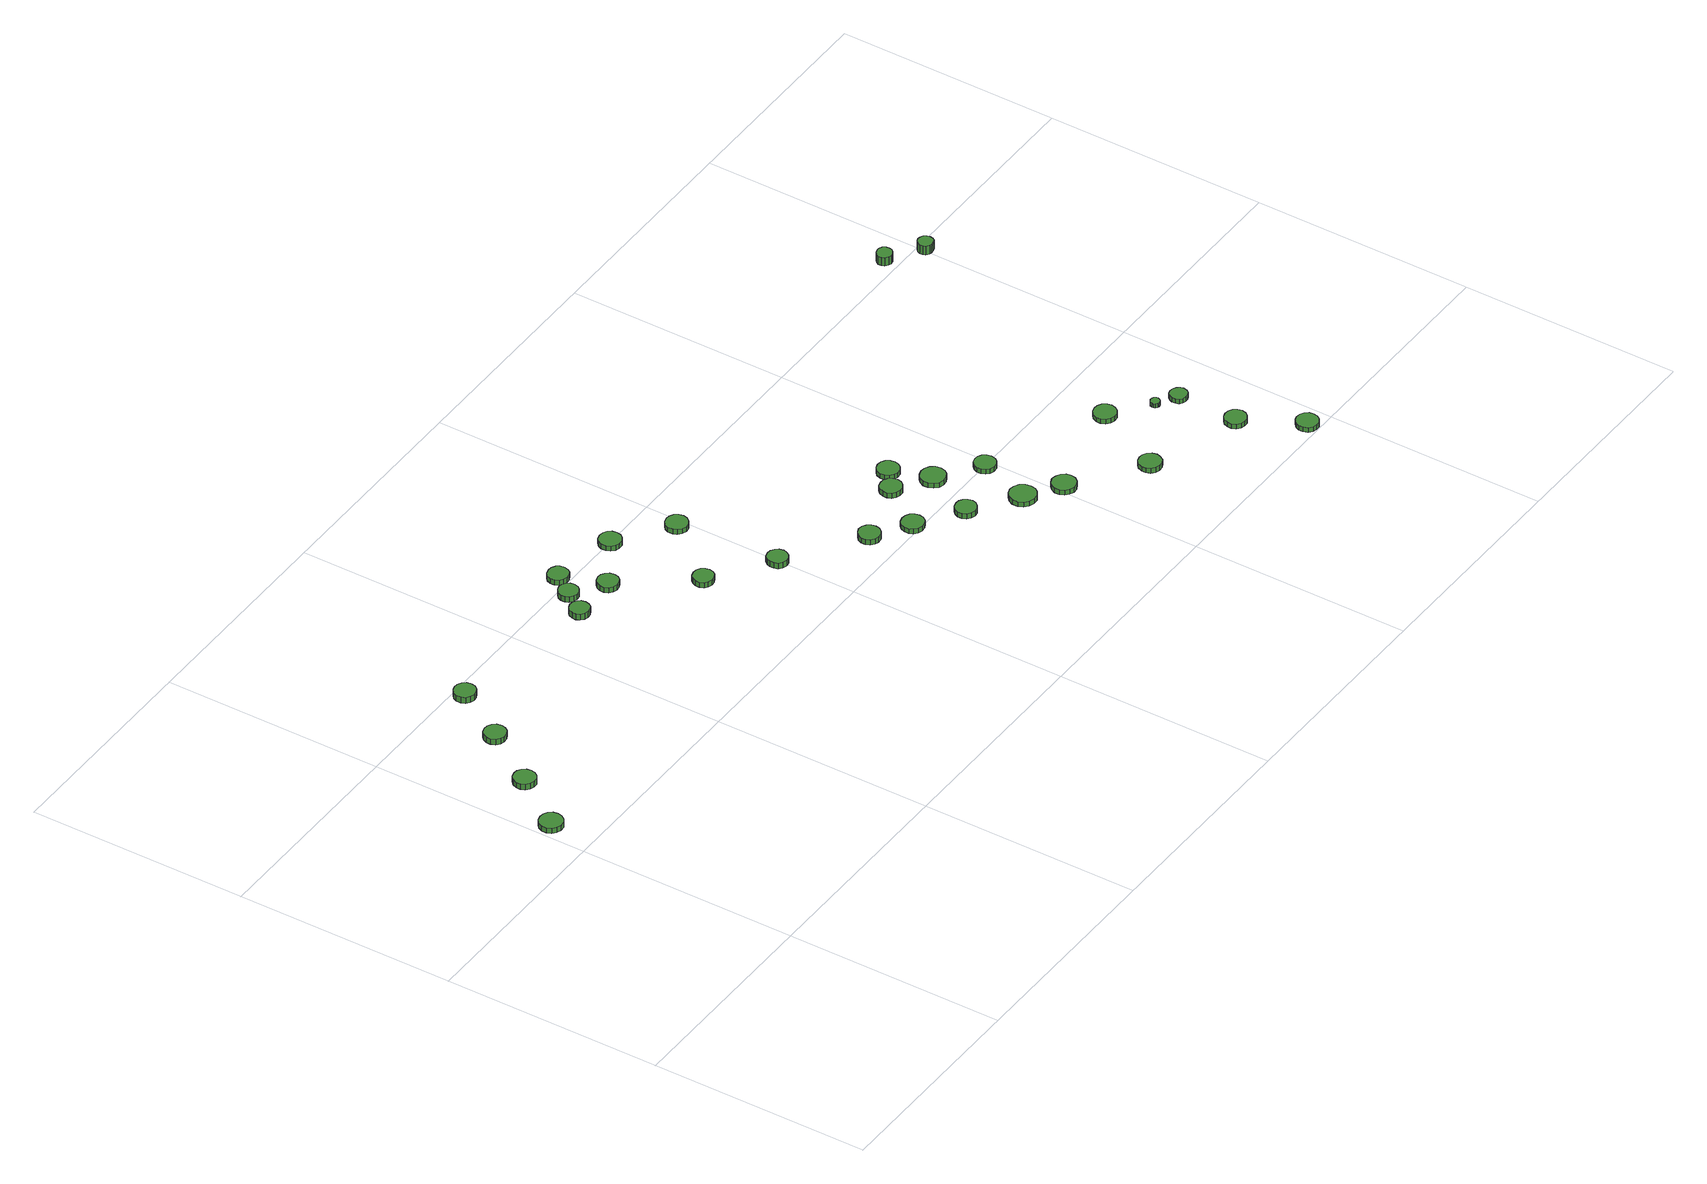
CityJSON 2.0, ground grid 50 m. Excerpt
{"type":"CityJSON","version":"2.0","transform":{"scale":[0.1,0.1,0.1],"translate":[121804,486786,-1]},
"CityObjects":{
"tree1":{"type":"SolitaryVegetationObject","attributes":{"function":"something"},"geometry":[{"type":"MultiSurface","lod":"1","boundaries":[[[0,1,2,3,4,5,6,7,8,9,10,11,12,13,14]],[[15,16,17,18,19,20,21,22,23,24,25,26,27,28,29]],[[0,29,28,1]],[[1,28,27,2]],[[2,27,26,3]],[[3,26,25,4]],[[4,25,24,5]],[[5,24,23,6]],[[6,23,22,7]],[[7,22,21,8]],[[8,21,20,9]],[[9,20,19,10]],[[10,19,18,11]],[[11,18,17,12]],[[12,17,16,13]],[[13,16,15,14]],[[14,15,29,0]]]}]},
"tree2":{"type":"SolitaryVegetationObject","attributes":{"function":"something"},"geometry":[{"type":"MultiSurface","lod":"1","boundaries":[[[30,31,32,33,34,35,36,37,38,39,40,41,42,43,44]],[[45,46,47,48,49,50,51,52,53,54,55,56,57,58,59]],[[30,59,58,31]],[[31,58,57,32]],[[32,57,56,33]],[[33,56,55,34]],[[34,55,54,35]],[[35,54,53,36]],[[36,53,52,37]],[[37,52,51,38]],[[38,51,50,39]],[[39,50,49,40]],[[40,49,48,41]],[[41,48,47,42]],[[42,47,46,43]],[[43,46,45,44]],[[44,45,59,30]]]}]},
"tree3":{"type":"SolitaryVegetationObject","attributes":{"function":"something"},"geometry":[{"type":"MultiSurface","lod":"1","boundaries":[[[60,61,62,63,64,65,66,67,68,69,70,71,72,73,74]],[[75,76,77,78,79,80,81,82,83,84,85,86,87,88,89]],[[60,89,88,61]],[[61,88,87,62]],[[62,87,86,63]],[[63,86,85,64]],[[64,85,84,65]],[[65,84,83,66]],[[66,83,82,67]],[[67,82,81,68]],[[68,81,80,69]],[[69,80,79,70]],[[70,79,78,71]],[[71,78,77,72]],[[72,77,76,73]],[[73,76,75,74]],[[74,75,89,60]]]}]},
"tree4":{"type":"SolitaryVegetationObject","attributes":{"function":"something"},"geometry":[{"type":"MultiSurface","lod":"1","boundaries":[[[90,91,92,93,94,95,96,97,98,99,100,101,102,103,104]],[[105,106,107,108,109,110,111,112,113,114,115,116,117,118,119]],[[90,119,118,91]],[[91,118,117,92]],[[92,117,116,93]],[[93,116,115,94]],[[94,115,114,95]],[[95,114,113,96]],[[96,113,112,97]],[[97,112,111,98]],[[98,111,110,99]],[[99,110,109,100]],[[100,109,108,101]],[[101,108,107,102]],[[102,107,106,103]],[[103,106,105,104]],[[104,105,119,90]]]}]},
"tree5":{"type":"SolitaryVegetationObject","attributes":{"function":"something"},"geometry":[{"type":"MultiSurface","lod":"1","boundaries":[[[120,121,122,123,124,125,126,127,128,129,130,131,132,133,134]],[[135,136,137,138,139,140,141,142,143,144,145,146,147,148,149]],[[120,149,148,121]],[[121,148,147,122]],[[122,147,146,123]],[[123,146,145,124]],[[124,145,144,125]],[[125,144,143,126]],[[126,143,142,127]],[[127,142,141,128]],[[128,141,140,129]],[[129,140,139,130]],[[130,139,138,131]],[[131,138,137,132]],[[132,137,136,133]],[[133,136,135,134]],[[134,135,149,120]]]}]},
"tree6":{"type":"SolitaryVegetationObject","attributes":{"function":"something"},"geometry":[{"type":"MultiSurface","lod":"1","boundaries":[[[150,151,152,153,154,155,156,157,158,159,160,161,162,163,164]],[[165,166,167,168,169,170,171,172,173,174,175,176,177,178,179]],[[150,179,178,151]],[[151,178,177,152]],[[152,177,176,153]],[[153,176,175,154]],[[154,175,174,155]],[[155,174,173,156]],[[156,173,172,157]],[[157,172,171,158]],[[158,171,170,159]],[[159,170,169,160]],[[160,169,168,161]],[[161,168,167,162]],[[162,167,166,163]],[[163,166,165,164]],[[164,165,179,150]]]}]},
"tree7":{"type":"SolitaryVegetationObject","attributes":{"function":"something"},"geometry":[{"type":"MultiSurface","lod":"1","boundaries":[[[180,181,182,183,184,185,186,187,188,189,190,191,192,193,194]],[[195,196,197,198,199,200,201,202,203,204,205,206,207,208,209]],[[180,209,208,181]],[[181,208,207,182]],[[182,207,206,183]],[[183,206,205,184]],[[184,205,204,185]],[[185,204,203,186]],[[186,203,202,187]],[[187,202,201,188]],[[188,201,200,189]],[[189,200,199,190]],[[190,199,198,191]],[[191,198,197,192]],[[192,197,196,193]],[[193,196,195,194]],[[194,195,209,180]]]}]},
"tree8":{"type":"SolitaryVegetationObject","attributes":{"function":"something"},"geometry":[{"type":"MultiSurface","lod":"1","boundaries":[[[210,211,212,213,214,215,216,217,218,219,220,221,222,223,224]],[[225,226,227,228,229,230,231,232,233,234,235,236,237,238,239]],[[210,239,238,211]],[[211,238,237,212]],[[212,237,236,213]],[[213,236,235,214]],[[214,235,234,215]],[[215,234,233,216]],[[216,233,232,217]],[[217,232,231,218]],[[218,231,230,219]],[[219,230,229,220]],[[220,229,228,221]],[[221,228,227,222]],[[222,227,226,223]],[[223,226,225,224]],[[224,225,239,210]]]}]},
"tree9":{"type":"SolitaryVegetationObject","attributes":{"function":"something"},"geometry":[{"type":"MultiSurface","lod":"1","boundaries":[[[240,241,242,243,244,245,246,247,248,249,250,251,252,253,254]],[[255,256,257,258,259,260,261,262,263,264,265,266,267,268,269]],[[240,269,268,241]],[[241,268,267,242]],[[242,267,266,243]],[[243,266,265,244]],[[244,265,264,245]],[[245,264,263,246]],[[246,263,262,247]],[[247,262,261,248]],[[248,261,260,249]],[[249,260,259,250]],[[250,259,258,251]],[[251,258,257,252]],[[252,257,256,253]],[[253,256,255,254]],[[254,255,269,240]]]}]},
"tree10":{"type":"SolitaryVegetationObject","attributes":{"function":"something"},"geometry":[{"type":"MultiSurface","lod":"1","boundaries":[[[270,271,272,273,274,275,276,277,278,279,280,281,282,283,284]],[[285,286,287,288,289,290,291,292,293,294,295,296,297,298,299]],[[270,299,298,271]],[[271,298,297,272]],[[272,297,296,273]],[[273,296,295,274]],[[274,295,294,275]],[[275,294,293,276]],[[276,293,292,277]],[[277,292,291,278]],[[278,291,290,279]],[[279,290,289,280]],[[280,289,288,281]],[[281,288,287,282]],[[282,287,286,283]],[[283,286,285,284]],[[284,285,299,270]]]}]},
"tree11":{"type":"SolitaryVegetationObject","attributes":{"function":"something"},"geometry":[{"type":"MultiSurface","lod":"1","boundaries":[[[300,301,302,303,304,305,306,307,308,309,310,311,312,313,314]],[[315,316,317,318,319,320,321,322,323,324,325,326,327,328,329]],[[300,329,328,301]],[[301,328,327,302]],[[302,327,326,303]],[[303,326,325,304]],[[304,325,324,305]],[[305,324,323,306]],[[306,323,322,307]],[[307,322,321,308]],[[308,321,320,309]],[[309,320,319,310]],[[310,319,318,311]],[[311,318,317,312]],[[312,317,316,313]],[[313,316,315,314]],[[314,315,329,300]]]}]},
"tree12":{"type":"SolitaryVegetationObject","attributes":{"function":"something"},"geometry":[{"type":"MultiSurface","lod":"1","boundaries":[[[330,331,332,333,334,335,336,337,338,339,340,341,342,343,344]],[[345,346,347,348,349,350,351,352,353,354,355,356,357,358,359]],[[330,359,358,331]],[[331,358,357,332]],[[332,357,356,333]],[[333,356,355,334]],[[334,355,354,335]],[[335,354,353,336]],[[336,353,352,337]],[[337,352,351,338]],[[338,351,350,339]],[[339,350,349,340]],[[340,349,348,341]],[[341,348,347,342]],[[342,347,346,343]],[[343,346,345,344]],[[344,345,359,330]]]}]},
"tree13":{"type":"SolitaryVegetationObject","attributes":{"function":"something"},"geometry":[{"type":"MultiSurface","lod":"1","boundaries":[[[360,361,362,363,364,365,366,367,368,369,370,371,372,373,374]],[[375,376,377,378,379,380,381,382,383,384,385,386,387,388,389]],[[360,389,388,361]],[[361,388,387,362]],[[362,387,386,363]],[[363,386,385,364]],[[364,385,384,365]],[[365,384,383,366]],[[366,383,382,367]],[[367,382,381,368]],[[368,381,380,369]],[[369,380,379,370]],[[370,379,378,371]],[[371,378,377,372]],[[372,377,376,373]],[[373,376,375,374]],[[374,375,389,360]]]}]},
"tree14":{"type":"SolitaryVegetationObject","attributes":{"function":"something"},"geometry":[{"type":"MultiSurface","lod":"1","boundaries":[[[390,391,392,393,394,395,396,397,398,399,400,401,402,403,404]],[[405,406,407,408,409,410,411,412,413,414,415,416,417,418,419]],[[390,419,418,391]],[[391,418,417,392]],[[392,417,416,393]],[[393,416,415,394]],[[394,415,414,395]],[[395,414,413,396]],[[396,413,412,397]],[[397,412,411,398]],[[398,411,410,399]],[[399,410,409,400]],[[400,409,408,401]],[[401,408,407,402]],[[402,407,406,403]],[[403,406,405,404]],[[404,405,419,390]]]}]},
"tree15":{"type":"SolitaryVegetationObject","attributes":{"function":"something"},"geometry":[{"type":"MultiSurface","lod":"1","boundaries":[[[420,421,422,423,424,425,426,427,428,429,430,431,432,433,434]],[[435,436,437,438,439,440,441,442,443,444,445,446,447,448,449]],[[420,449,448,421]],[[421,448,447,422]],[[422,447,446,423]],[[423,446,445,424]],[[424,445,444,425]],[[425,444,443,426]],[[426,443,442,427]],[[427,442,441,428]],[[428,441,440,429]],[[429,440,439,430]],[[430,439,438,431]],[[431,438,437,432]],[[432,437,436,433]],[[433,436,435,434]],[[434,435,449,420]]]}]},
"tree16":{"type":"SolitaryVegetationObject","attributes":{"function":"something"},"geometry":[{"type":"MultiSurface","lod":"1","boundaries":[[[450,451,452,453,454,455,456,457,458,459,460,461,462,463,464]],[[465,466,467,468,469,470,471,472,473,474,475,476,477,478,479]],[[450,479,478,451]],[[451,478,477,452]],[[452,477,476,453]],[[453,476,475,454]],[[454,475,474,455]],[[455,474,473,456]],[[456,473,472,457]],[[457,472,471,458]],[[458,471,470,459]],[[459,470,469,460]],[[460,469,468,461]],[[461,468,467,462]],[[462,467,466,463]],[[463,466,465,464]],[[464,465,479,450]]]}]},
"tree17":{"type":"SolitaryVegetationObject","attributes":{"function":"something"},"geometry":[{"type":"MultiSurface","lod":"1","boundaries":[[[480,481,482,483,484,485,486,487,488,489,490,491,492,493,494]],[[495,496,497,498,499,500,501,502,503,504,505,506,507,508,509]],[[480,509,508,481]],[[481,508,507,482]],[[482,507,506,483]],[[483,506,505,484]],[[484,505,504,485]],[[485,504,503,486]],[[486,503,502,487]],[[487,502,501,488]],[[488,501,500,489]],[[489,500,499,490]],[[490,499,498,491]],[[491,498,497,492]],[[492,497,496,493]],[[493,496,495,494]],[[494,495,509,480]]]}]},
"tree18":{"type":"SolitaryVegetationObject","attributes":{"function":"something"},"geometry":[{"type":"MultiSurface","lod":"1","boundaries":[[[510,511,512,513,514,515,516,517,518,519,520,521,522,523,524]],[[525,526,527,528,529,530,531,532,533,534,535,536,537,538,539]],[[510,539,538,511]],[[511,538,537,512]],[[512,537,536,513]],[[513,536,535,514]],[[514,535,534,515]],[[515,534,533,516]],[[516,533,532,517]],[[517,532,531,518]],[[518,531,530,519]],[[519,530,529,520]],[[520,529,528,521]],[[521,528,527,522]],[[522,527,526,523]],[[523,526,525,524]],[[524,525,539,510]]]}]},
"tree19":{"type":"SolitaryVegetationObject","attributes":{"function":"something"},"geometry":[{"type":"MultiSurface","lod":"1","boundaries":[[[540,541,542,543,544,545,546,547,548,549,550,551,552,553,554]],[[555,556,557,558,559,560,561,562,563,564,565,566,567,568,569]],[[540,569,568,541]],[[541,568,567,542]],[[542,567,566,543]],[[543,566,565,544]],[[544,565,564,545]],[[545,564,563,546]],[[546,563,562,547]],[[547,562,561,548]],[[548,561,560,549]],[[549,560,559,550]],[[550,559,558,551]],[[551,558,557,552]],[[552,557,556,553]],[[553,556,555,554]],[[554,555,569,540]]]}]},
"tree20":{"type":"SolitaryVegetationObject","attributes":{"function":"something"},"geometry":[{"type":"MultiSurface","lod":"1","boundaries":[[[570,571,572,573,574,575,576,577,578,579,580,581,582,583,584]],[[585,586,587,588,589,590,591,592,593,594,595,596,597,598,599]],[[570,599,598,571]],[[571,598,597,572]],[[572,597,596,573]],[[573,596,595,574]],[[574,595,594,575]],[[575,594,593,576]],[[576,593,592,577]],[[577,592,591,578]],[[578,591,590,579]],[[579,590,589,580]],[[580,589,588,581]],[[581,588,587,582]],[[582,587,586,583]],[[583,586,585,584]],[[584,585,599,570]]]}]},
"tree21":{"type":"SolitaryVegetationObject","attributes":{"function":"something"},"geometry":[{"type":"MultiSurface","lod":"1","boundaries":[[[600,601,602,603,604,605,606,607,608,609,610,611,612,613,614]],[[615,616,617,618,619,620,621,622,623,624,625,626,627,628,629]],[[600,629,628,601]],[[601,628,627,602]],[[602,627,626,603]],[[603,626,625,604]],[[604,625,624,605]],[[605,624,623,606]],[[606,623,622,607]],[[607,622,621,608]],[[608,621,620,609]],[[609,620,619,610]],[[610,619,618,611]],[[611,618,617,612]],[[612,617,616,613]],[[613,616,615,614]],[[614,615,629,600]]]}]},
"tree22":{"type":"SolitaryVegetationObject","attributes":{"function":"something"},"geometry":[{"type":"MultiSurface","lod":"1","boundaries":[[[630,631,632,633,634,635,636,637,638,639,640,641,642,643,644]],[[645,646,647,648,649,650,651,652,653,654,655,656,657,658,659]],[[630,659,658,631]],[[631,658,657,632]],[[632,657,656,633]],[[633,656,655,634]],[[634,655,654,635]],[[635,654,653,636]],[[636,653,652,637]],[[637,652,651,638]],[[638,651,650,639]],[[639,650,649,640]],[[640,649,648,641]],[[641,648,647,642]],[[642,647,646,643]],[[643,646,645,644]],[[644,645,659,630]]]}]},
"tree23":{"type":"SolitaryVegetationObject","attributes":{"function":"something"},"geometry":[{"type":"MultiSurface","lod":"1","boundaries":[[[660,661,662,663,664,665,666,667,668,669,670,671,672,673,674]],[[675,676,677,678,679,680,681,682,683,684,685,686,687,688,689]],[[660,689,688,661]],[[661,688,687,662]],[[662,687,686,663]],[[663,686,685,664]],[[664,685,684,665]],[[665,684,683,666]],[[666,683,682,667]],[[667,682,681,668]],[[668,681,680,669]],[[669,680,679,670]],[[670,679,678,671]],[[671,678,677,672]],[[672,677,676,673]],[[673,676,675,674]],[[674,675,689,660]]]}]},
"tree24":{"type":"SolitaryVegetationObject","attributes":{"function":"something"},"geometry":[{"type":"MultiSurface","lod":"1","boundaries":[[[690,691,692,693,694,695,696,697,698,699,700,701,702,703,704]],[[705,706,707,708,709,710,711,712,713,714,715,716,717,718,719]],[[690,719,718,691]],[[691,718,717,692]],[[692,717,716,693]],[[693,716,715,694]],[[694,715,714,695]],[[695,714,713,696]],[[696,713,712,697]],[[697,712,711,698]],[[698,711,710,699]],[[699,710,709,700]],[[700,709,708,701]],[[701,708,707,702]],[[702,707,706,703]],[[703,706,705,704]],[[704,705,719,690]]]}]},
"tree25":{"type":"SolitaryVegetationObject","attributes":{"function":"something"},"geometry":[{"type":"MultiSurface","lod":"1","boundaries":[[[720,721,722,723,724,725,726,727,728,729,730,731,732,733,734]],[[735,736,737,738,739,740,741,742,743,744,745,746,747,748,749]],[[720,749,748,721]],[[721,748,747,722]],[[722,747,746,723]],[[723,746,745,724]],[[724,745,744,725]],[[725,744,743,726]],[[726,743,742,727]],[[727,742,741,728]],[[728,741,740,729]],[[729,740,739,730]],[[730,739,738,731]],[[731,738,737,732]],[[732,737,736,733]],[[733,736,735,734]],[[734,735,749,720]]]}]},
"tree26":{"type":"SolitaryVegetationObject","attributes":{"function":"something"},"geometry":[{"type":"MultiSurface","lod":"1","boundaries":[[[750,751,752,753,754,755,756,757,758,759,760,761,762,763,764]],[[765,766,767,768,769,770,771,772,773,774,775,776,777,778,779]],[[750,779,778,751]],[[751,778,777,752]],[[752,777,776,753]],[[753,776,775,754]],[[754,775,774,755]],[[755,774,773,756]],[[756,773,772,757]],[[757,772,771,758]],[[758,771,770,759]],[[759,770,769,760]],[[760,769,768,761]],[[761,768,767,762]],[[762,767,766,763]],[[763,766,765,764]],[[764,765,779,750]]]}]},
"tree27":{"type":"SolitaryVegetationObject","attributes":{"function":"something"},"geometry":[{"type":"MultiSurface","lod":"1","boundaries":[[[780,781,782,783,784,785,786,787,788,789,790,791,792,793,794]],[[795,796,797,798,799,800,801,802,803,804,805,806,807,808,809]],[[780,809,808,781]],[[781,808,807,782]],[[782,807,806,783]],[[783,806,805,784]],[[784,805,804,785]],[[785,804,803,786]],[[786,803,802,787]],[[787,802,801,788]],[[788,801,800,789]],[[789,800,799,790]],[[790,799,798,791]],[[791,798,797,792]],[[792,797,796,793]],[[793,796,795,794]],[[794,795,809,780]]]}]},
"tree28":{"type":"SolitaryVegetationObject","attributes":{"function":"something"},"geometry":[{"type":"MultiSurface","lod":"1","boundaries":[[[810,811,812,813,814,815,816,817,818,819,820,821,822,823,824]],[[825,826,827,828,829,830,831,832,833,834,835,836,837,838,839]],[[810,839,838,811]],[[811,838,837,812]],[[812,837,836,813]],[[813,836,835,814]],[[814,835,834,815]],[[815,834,833,816]],[[816,833,832,817]],[[817,832,831,818]],[[818,831,830,819]],[[819,830,829,820]],[[820,829,828,821]],[[821,828,827,822]],[[822,827,826,823]],[[823,826,825,824]],[[824,825,839,810]]]}]},
"tree29":{"type":"SolitaryVegetationObject","attributes":{"function":"something"},"geometry":[{"type":"MultiSurface","lod":"1","boundaries":[[[840,841,842,843,844,845,846,847,848,849,850,851,852,853,854]],[[855,856,857,858,859,860,861,862,863,864,865,866,867,868,869]],[[840,869,868,841]],[[841,868,867,842]],[[842,867,866,843]],[[843,866,865,844]],[[844,865,864,845]],[[845,864,863,846]],[[846,863,862,847]],[[847,862,861,848]],[[848,861,860,849]],[[849,860,859,850]],[[850,859,858,851]],[[851,858,857,852]],[[852,857,856,853]],[[853,856,855,854]],[[854,855,869,840]]]}]}
},
"vertices":[
[61,600,19],[59,611,19],[52,620,19],[43,625,19],[32,626,19],[22,623,19],[14,616,19],[9,606,19],[9,595,19],[14,585,19],[22,578,19],[32,574,19],[43,575,19],[52,581,19],[59,590,19],[59,590,6],[52,581,6],[43,575,6],[32,574,6],[22,578,6],[14,585,6],[9,595,6],[9,606,6],[14,616,6],[22,623,6],[32,626,6],[43,625,6],[52,620,6],[59,611,6],[61,600,6],
[147,721,20],[145,731,20],[139,740,20],[130,745,20],[120,746,20],[110,743,20],[102,736,20],[98,726,20],[98,716,20],[102,706,20],[110,700,20],[120,696,20],[130,697,20],[139,703,20],[145,711,20],[145,711,6],[139,703,6],[130,697,6],[120,696,6],[110,700,6],[102,706,6],[98,716,6],[98,726,6],[102,736,6],[110,743,6],[120,746,6],[130,745,6],[139,740,6],[145,731,6],[147,721,6],
[236,851,20],[234,861,20],[228,869,20],[219,874,20],[208,875,20],[199,872,20],[191,865,20],[187,856,20],[187,846,20],[191,836,20],[199,829,20],[208,826,20],[219,827,20],[228,832,20],[234,841,20],[234,841,6],[228,832,6],[219,827,6],[208,826,6],[199,829,6],[191,836,6],[187,846,6],[187,856,6],[191,865,6],[199,872,6],[208,875,6],[219,874,6],[228,869,6],[234,861,6],[236,851,6],
[315,975,20],[313,985,20],[307,993,20],[298,998,20],[288,999,20],[279,996,20],[271,989,20],[267,980,20],[267,970,20],[271,960,20],[279,954,20],[288,951,20],[298,952,20],[307,957,20],[313,965,20],[313,965,5],[307,957,5],[298,952,5],[288,951,5],[279,954,5],[271,960,5],[267,970,5],[267,980,5],[271,989,5],[279,996,5],[288,999,5],[298,998,5],[307,993,5],[313,985,5],[315,975,5],
[662,926,21],[660,935,21],[655,942,21],[647,947,21],[638,948,21],[629,945,21],[622,939,21],[618,930,21],[618,921,21],[622,913,21],[629,907,21],[638,904,21],[647,905,21],[655,909,21],[660,917,21],[660,917,6],[655,909,6],[647,905,6],[638,904,6],[629,907,6],[622,913,6],[618,921,6],[618,930,6],[622,939,6],[629,945,6],[638,948,6],[647,947,6],[655,942,6],[660,935,6],[662,926,6],
[697,975,21],[695,985,21],[690,992,21],[682,997,21],[673,998,21],[664,995,21],[657,989,21],[653,980,21],[653,971,21],[657,962,21],[664,956,21],[673,953,21],[682,954,21],[690,959,21],[695,966,21],[695,966,7],[690,959,7],[682,954,7],[673,953,7],[664,956,7],[657,962,7],[653,971,7],[653,980,7],[657,989,7],[664,995,7],[673,998,7],[682,997,7],[690,992,7],[695,985,7],[697,975,7],
[733,1023,20],[731,1033,20],[726,1040,20],[717,1045,20],[708,1046,20],[698,1043,20],[691,1037,20],[687,1028,20],[687,1018,20],[691,1009,20],[698,1003,20],[708,1000,20],[717,1001,20],[726,1006,20],[731,1014,20],[731,1014,7],[726,1006,7],[717,1001,7],[708,1000,7],[698,1003,7],[691,1009,7],[687,1018,7],[687,1028,7],[691,1037,7],[698,1043,7],[708,1046,7],[717,1045,7],[726,1040,7],[731,1033,7],[733,1023,7],
[769,926,20],[767,936,20],[761,944,20],[753,949,20],[743,950,20],[734,947,20],[726,940,20],[722,931,20],[722,921,20],[726,912,20],[734,906,20],[743,902,20],[753,904,20],[761,908,20],[767,916,20],[767,916,7],[761,908,7],[753,904,7],[743,902,7],[734,906,7],[726,912,7],[722,921,7],[722,931,7],[726,940,7],[734,947,7],[743,950,7],[753,949,7],[761,944,7],[767,936,7],[769,926,7],
[888,774,19],[886,783,19],[881,791,19],[872,796,19],[863,797,19],[853,794,19],[846,788,19],[842,779,19],[842,769,19],[846,760,19],[853,754,19],[863,751,19],[872,752,19],[881,757,19],[886,764,19],[886,764,6],[881,757,6],[872,752,6],[863,751,6],[853,754,6],[846,760,6],[842,769,6],[842,779,6],[846,788,6],[853,794,6],[863,797,6],[872,796,6],[881,791,6],[886,783,6],[888,774,6],
[886,997,19],[884,1007,19],[878,1015,19],[869,1020,19],[858,1021,19],[849,1018,19],[841,1011,19],[837,1002,19],[837,991,19],[841,982,19],[849,975,19],[858,972,19],[869,973,19],[878,978,19],[884,986,19],[884,986,7],[878,978,7],[869,973,7],[858,972,7],[849,975,7],[841,982,7],[837,991,7],[837,1002,7],[841,1011,7],[849,1018,7],[858,1021,7],[869,1020,7],[878,1015,7],[884,1007,7],[886,997,7],
[1021,682,20],[1019,691,20],[1013,699,20],[1005,704,20],[996,705,20],[986,702,20],[979,695,20],[976,687,20],[976,677,20],[979,668,20],[986,662,20],[996,659,20],[1005,660,20],[1013,665,20],[1019,673,20],[1019,673,6],[1013,665,6],[1005,660,6],[996,659,6],[986,662,6],[979,668,6],[976,677,6],[976,687,6],[979,695,6],[986,702,6],[996,705,6],[1005,704,6],[1013,699,6],[1019,691,6],[1021,682,6],
[1005,913,19],[1003,924,19],[997,932,19],[988,937,19],[978,938,19],[968,935,19],[960,928,19],[956,919,19],[956,908,19],[960,899,19],[968,892,19],[978,888,19],[988,890,19],[997,895,19],[1003,903,19],[1003,903,7],[997,895,7],[988,890,7],[978,888,7],[968,892,7],[960,899,7],[956,908,7],[956,919,7],[960,928,7],[968,935,7],[978,938,7],[988,937,7],[997,932,7],[1003,924,7],[1005,913,7],
[1188,568,20],[1186,578,20],[1180,586,20],[1172,592,20],[1161,593,20],[1152,589,20],[1144,583,20],[1140,573,20],[1140,563,20],[1144,554,20],[1152,547,20],[1161,544,20],[1172,545,20],[1180,550,20],[1186,558,20],[1186,558,7],[1180,550,7],[1172,545,7],[1161,544,7],[1152,547,7],[1144,554,7],[1140,563,7],[1140,573,7],[1144,583,7],[1152,589,7],[1161,593,7],[1172,592,7],[1180,586,7],[1186,578,7],[1188,568,7],
[1267,514,19],[1265,525,19],[1259,533,19],[1250,538,19],[1239,539,19],[1229,536,19],[1222,529,19],[1218,520,19],[1218,509,19],[1222,500,19],[1229,493,19],[1239,490,19],[1250,491,19],[1259,496,19],[1265,504,19],[1265,504,7],[1259,496,7],[1250,491,7],[1239,490,7],[1229,493,7],[1222,500,7],[1218,509,7],[1218,520,7],[1222,529,7],[1229,536,7],[1239,539,7],[1250,538,7],[1259,533,7],[1265,525,7],[1267,514,7],
[1364,450,20],[1362,460,20],[1356,468,20],[1348,473,20],[1338,474,20],[1328,471,20],[1321,464,20],[1317,455,20],[1317,445,20],[1321,436,20],[1328,430,20],[1338,427,20],[1348,428,20],[1356,433,20],[1362,441,20],[1362,441,7],[1356,433,7],[1348,428,7],[1338,427,7],[1328,430,7],[1321,436,7],[1317,445,7],[1317,455,7],[1321,464,7],[1328,471,7],[1338,474,7],[1348,473,7],[1356,468,7],[1362,460,7],[1364,450,7],
[1338,614,20],[1336,624,20],[1330,632,20],[1321,637,20],[1311,638,20],[1301,635,20],[1294,628,20],[1290,619,20],[1290,609,20],[1294,600,20],[1301,593,20],[1311,590,20],[1321,591,20],[1330,596,20],[1336,604,20],[1336,604,7],[1330,596,7],[1321,591,7],[1311,590,7],[1301,593,7],[1294,600,7],[1290,609,7],[1290,619,7],[1294,628,7],[1301,635,7],[1311,638,7],[1321,637,7],[1330,632,7],[1336,624,7],[1338,614,7],
[1469,378,19],[1467,390,19],[1460,400,19],[1449,406,19],[1437,408,19],[1425,404,19],[1416,396,19],[1411,385,19],[1411,372,19],[1416,361,19],[1425,353,19],[1437,349,19],[1449,350,19],[1460,357,19],[1467,366,19],[1467,366,7],[1460,357,7],[1449,350,7],[1437,349,7],[1425,353,7],[1416,361,7],[1411,372,7],[1411,385,7],[1416,396,7],[1425,404,7],[1437,408,7],[1449,406,7],[1460,400,7],[1467,390,7],[1469,378,7],
[1384,650,19],[1382,660,19],[1376,669,19],[1368,674,19],[1357,675,19],[1348,672,19],[1340,665,19],[1336,656,19],[1336,645,19],[1340,636,19],[1348,629,19],[1357,626,19],[1368,627,19],[1376,632,19],[1382,641,19],[1382,641,7],[1376,632,7],[1368,627,7],[1357,626,7],[1348,629,7],[1340,636,7],[1336,645,7],[1336,656,7],[1340,665,7],[1348,672,7],[1357,675,7],[1368,674,7],[1376,669,7],[1382,660,7],[1384,650,7],
[1418,562,19],[1416,574,19],[1409,583,19],[1399,589,19],[1387,590,19],[1376,586,19],[1368,579,19],[1363,568,19],[1363,557,19],[1368,546,19],[1376,538,19],[1387,535,19],[1399,536,19],[1409,542,19],[1416,551,19],[1416,551,7],[1409,542,7],[1399,536,7],[1387,535,7],[1376,538,7],[1368,546,7],[1363,557,7],[1363,568,7],[1368,579,7],[1376,586,7],[1387,590,7],[1399,589,7],[1409,583,7],[1416,574,7],[1418,562,7],
[1542,328,19],[1540,339,19],[1533,348,19],[1523,353,19],[1512,355,19],[1502,351,19],[1494,344,19],[1489,333,19],[1489,322,19],[1494,312,19],[1502,305,19],[1512,301,19],[1523,302,19],[1533,308,19],[1540,317,19],[1540,317,7],[1533,308,7],[1523,302,7],[1512,301,7],[1502,305,7],[1494,312,7],[1489,322,7],[1489,333,7],[1494,344,7],[1502,351,7],[1512,355,7],[1523,353,7],[1533,348,7],[1540,339,7],[1542,328,7],
[1506,497,19],[1504,507,19],[1498,515,19],[1490,520,19],[1480,521,19],[1470,518,19],[1463,511,19],[1459,502,19],[1459,492,19],[1463,483,19],[1470,476,19],[1480,473,19],[1490,474,19],[1498,479,19],[1504,487,19],[1504,487,7],[1498,479,7],[1490,474,7],[1480,473,7],[1470,476,7],[1463,483,7],[1459,492,7],[1459,502,7],[1463,511,7],[1470,518,7],[1480,521,7],[1490,520,7],[1498,515,7],[1504,507,7],[1506,497,7],
[1694,220,19],[1691,230,19],[1685,239,19],[1676,244,19],[1666,245,19],[1656,242,19],[1648,235,19],[1644,225,19],[1644,215,19],[1648,205,19],[1656,198,19],[1666,195,19],[1676,196,19],[1685,201,19],[1691,210,19],[1691,210,7],[1685,201,7],[1676,196,7],[1666,195,7],[1656,198,7],[1648,205,7],[1644,215,7],[1644,225,7],[1648,235,7],[1656,242,7],[1666,245,7],[1676,244,7],[1685,239,7],[1691,230,7],[1694,220,7],
[1777,383,19],[1774,393,19],[1768,402,19],[1759,407,19],[1749,408,19],[1739,405,19],[1731,398,19],[1726,388,19],[1726,378,19],[1731,368,19],[1739,361,19],[1749,358,19],[1759,359,19],[1768,364,19],[1774,373,19],[1774,373,8],[1768,364,8],[1759,359,8],[1749,358,8],[1739,361,8],[1731,368,8],[1726,378,8],[1726,388,8],[1731,398,8],[1739,405,8],[1749,408,8],[1759,407,8],[1768,402,8],[1774,393,8],[1777,383,8],
[1906,153,19],[1904,163,19],[1898,171,19],[1889,176,19],[1879,177,19],[1870,174,19],[1862,167,19],[1858,158,19],[1858,148,19],[1862,139,19],[1870,132,19],[1879,129,19],[1889,130,19],[1898,135,19],[1904,143,19],[1904,143,7],[1898,135,7],[1889,130,7],[1879,129,7],[1870,132,7],[1862,139,7],[1858,148,7],[1858,158,7],[1862,167,7],[1870,174,7],[1879,177,7],[1889,176,7],[1898,171,7],[1904,163,7],[1906,153,7],
[1848,318,18],[1847,322,18],[1844,326,18],[1841,328,18],[1836,329,18],[1832,327,18],[1829,324,18],[1827,320,18],[1827,316,18],[1829,312,18],[1832,309,18],[1836,307,18],[1841,308,18],[1844,310,18],[1847,314,18],[1847,314,8],[1844,310,8],[1841,308,8],[1836,307,8],[1832,309,8],[1829,312,8],[1827,316,8],[1827,320,8],[1829,324,8],[1832,327,8],[1836,329,8],[1841,328,8],[1844,326,8],[1847,322,8],[1848,318,8],
[1976,26,19],[1974,36,19],[1968,44,19],[1959,49,19],[1949,50,19],[1940,47,19],[1932,40,19],[1928,31,19],[1928,21,19],[1932,11,19],[1940,4,19],[1949,1,19],[1959,2,19],[1968,7,19],[1974,16,19],[1974,16,7],[1968,7,7],[1959,2,7],[1949,1,7],[1940,4,7],[1932,11,7],[1928,21,7],[1928,31,7],[1932,40,7],[1940,47,7],[1949,50,7],[1959,49,7],[1968,44,7],[1974,36,7],[1976,26,7],
[1902,291,19],[1900,299,19],[1895,305,19],[1888,309,19],[1880,310,19],[1872,308,19],[1866,302,19],[1863,295,19],[1863,287,19],[1866,279,19],[1872,274,19],[1880,272,19],[1888,272,19],[1895,276,19],[1900,283,19],[1900,283,8],[1895,276,8],[1888,272,8],[1880,272,8],[1872,274,8],[1866,279,8],[1863,287,8],[1863,295,8],[1866,302,8],[1872,308,8],[1880,310,8],[1888,309,8],[1895,305,8],[1900,299,8],[1902,291,8],
[1942,1028,32],[1941,1035,32],[1937,1041,32],[1930,1045,32],[1923,1045,32],[1917,1043,32],[1911,1038,32],[1908,1032,32],[1908,1025,32],[1911,1018,32],[1917,1013,32],[1923,1011,32],[1930,1012,32],[1937,1016,32],[1941,1021,32],[1941,1021,11],[1937,1016,11],[1930,1012,11],[1923,1011,11],[1917,1013,11],[1911,1018,11],[1908,1025,11],[1908,1032,11],[1911,1038,11],[1917,1043,11],[1923,1045,11],[1930,1045,11],[1937,1041,11],[1941,1035,11],[1942,1028,11],
[2018,979,32],[2017,986,32],[2013,992,32],[2006,995,32],[1999,996,32],[1993,994,32],[1987,989,32],[1984,982,32],[1984,975,32],[1987,969,32],[1993,964,32],[1999,962,32],[2006,963,32],[2013,966,32],[2017,972,32],[2017,972,10],[2013,966,10],[2006,963,10],[1999,962,10],[1993,964,10],[1987,969,10],[1984,975,10],[1984,982,10],[1987,989,10],[1993,994,10],[1999,996,10],[2006,995,10],[2013,992,10],[2017,986,10],[2018,979,10]
]}
